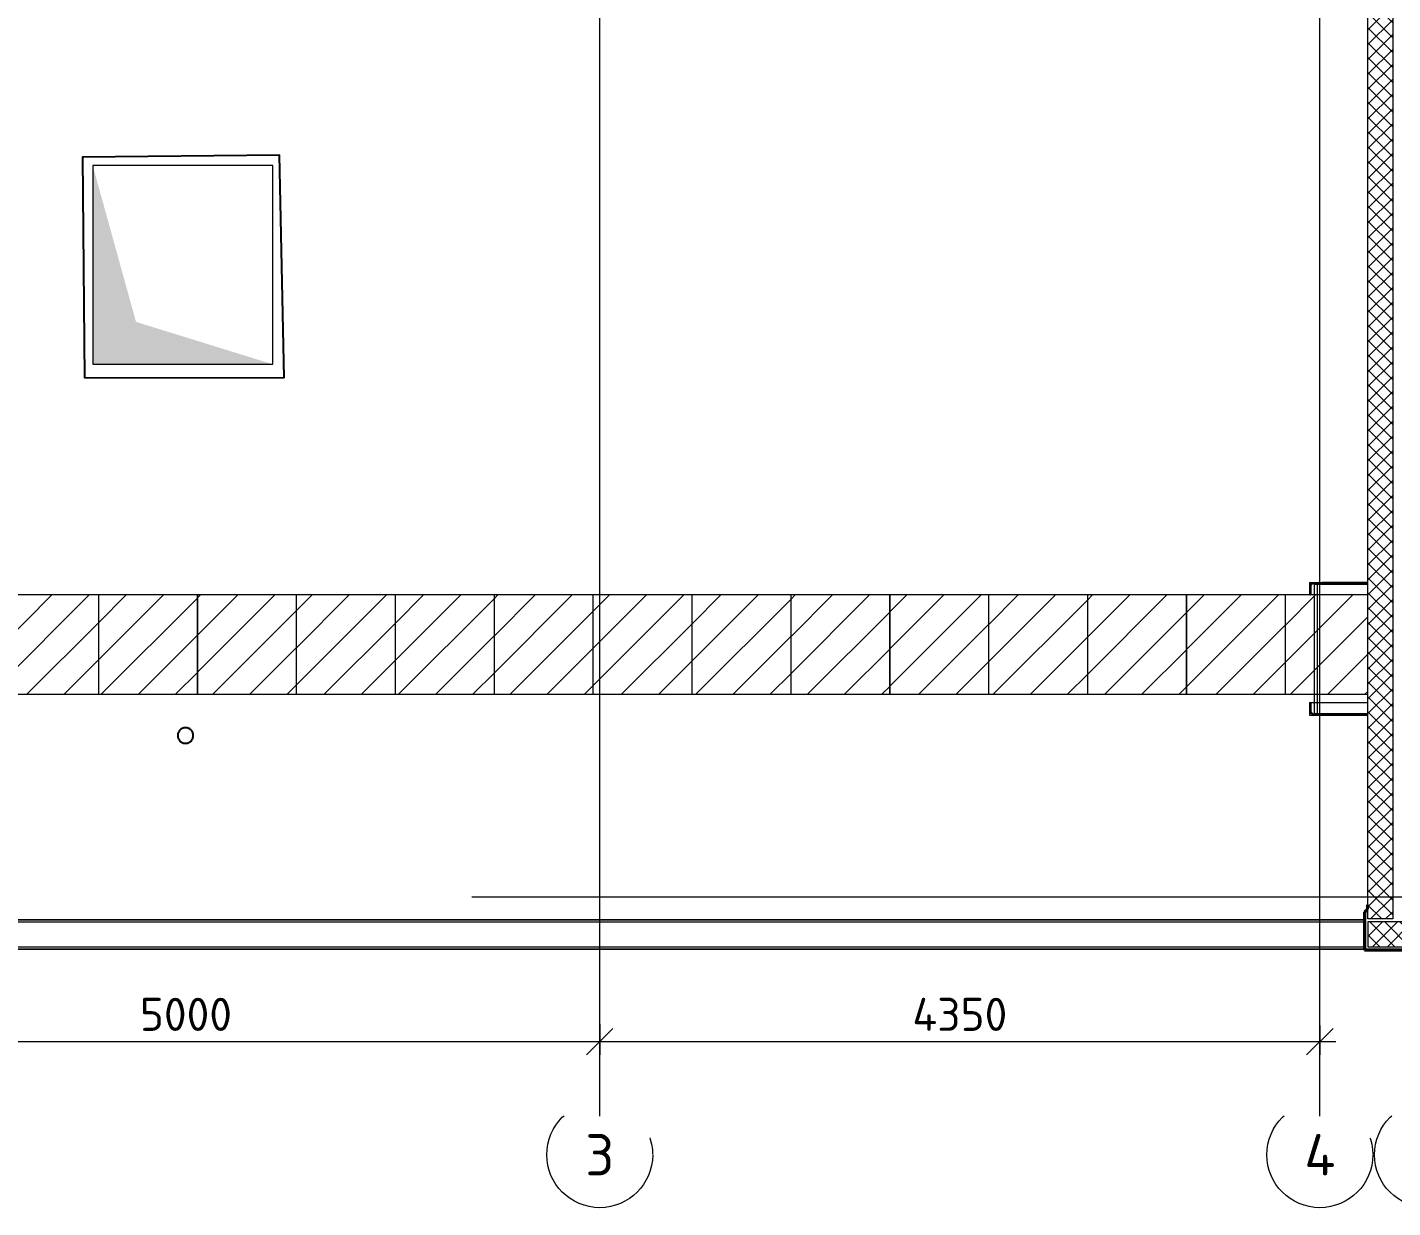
# Model space of a CAD drawing. Header units: metres. Extents: x -2111 to 158, y 19 to 1277.
# Drawn here: x 32.22 to 40.47, y 19.46 to 26.59 of the extents above; entities that cross this region are included whole.
import ezdxf
from ezdxf.enums import TextEntityAlignment as Align

# ---------------------------------------------------------------- set-up
doc = ezdxf.new("R2010")
doc.units = ezdxf.units.M
doc.header["$PDMODE"] = 35
doc.header["$PDSIZE"] = 0.03
doc.linetypes.add('Xref_level ST-8$0$DASHDOT', pattern=[25.4, 12.7, -6.35, 0, -6.35])
doc.layers.get('Defpoints').update_dxf_attribs({"color": 4})
doc.layers.add('A-ROOF', color=5, linetype='Continuous')
doc.layers.add('Линии1', color=7, linetype='Continuous')
for name, color, linetype, lineweight in [('S-WALL-PATT', 7, 'Continuous', 0), ('Выноски', 7, 'Continuous', 15), ('Кровля дорожка', 7, 'Continuous', 18), ('Лестница на кровлю', 7, 'Continuous', 18), ('Обобщенные модели', 7, 'Continuous', 18), ('Оси', 250, 'Xref_level ST-8$0$DASHDOT', 5), ('Привязки', 7, 'Continuous', 9), ('ФЭ парапет', 7, 'Continuous', 18)]:
    doc.layers.add(name, color=color, linetype=linetype, lineweight=lineweight)
doc.layers.add('Воздуховоды', color=7, linetype='Continuous', lineweight=18, transparency=0.7)
doc.styles.add('Норм 2.5', font='isocpeur.ttf', dxfattribs={"height": 2.5})
doc.dimstyles.new('Норм Оси', dxfattribs={"dimtxt": 2.5, "dimasz": 2, "dimexe": 1, "dimexo": 0.6267, "dimgap": 0.81, "dimtad": 1, "dimdec": 0, "dimlfac": 1000, "dimrnd": 10, "dimzin": 0, "dimtxsty": 'Норм 2.5', "dimblk": 'OBLIQUE', "dimcen": 0.9, "dimdle": 1.2, "dimclrd": 256, "dimclrt": 256, "dimadec": 3, "dimazin": 0, "dimtfac": 1, "dimtdec": 0, "dimtofl": 0, "dimtmove": 0, "dimatfit": 3, "dimfxl": 1, "dimtfill": 1, "dimtolj": 1, "dimtzin": 0, "dimlwd": -1, "dimlwe": -1, "dimarcsym": 0})

# ---------------------------------------------------------------- blocks, each defined once
blk = doc.blocks.new('*U29')
at = {"layer": 'S-WALL-PATT', "lineweight": 0, "true_color": 0x636466}
h = blk.add_hatch(dxfattribs=at)
h.set_pattern_fill('ANSI37', color=251, scale=20)
h.paths.add_polyline_path([(-150, 0), (0, 0), (0, 6122), (-150, 6122)])
at = {"color": 0}
blk.add_lwpolyline([(-150, 0), (0, 0), (0, 6122), (-150, 6122)], close=True, dxfattribs=at)
blk = doc.blocks.new('*U150')
at = {"layer": 'S-WALL-PATT', "lineweight": 0, "true_color": 0x636466}
h = blk.add_hatch(dxfattribs=at)
h.set_pattern_fill('ANSI37', color=251, scale=20)
h.paths.add_polyline_path([(-150, 0), (0, 0), (0, 1120), (-150, 1120)])
at = {"color": 0}
blk.add_lwpolyline([(-150, 0), (0, 0), (0, 1120), (-150, 1120)], close=True, dxfattribs=at)
blk = doc.blocks.new('190_ФЭ_Стена_Стык угловой внешний фигурный - ФЭ-У1_230х230-1307890-_О__L1_0_000_')
at = {"layer": 'Обобщенные модели', "lineweight": 9}
h = blk.add_hatch(dxfattribs=at)
h.set_pattern_fill('FP_6', color=256, style=0, pattern_type=2)
h.set_pattern_definition([(45, (0, 0), (-106.066, 106.066), [])])
h.paths.add_polyline_path([(-231.2, -295), (-65, -295), (-48, -278), (-48.4, -277), (-65.4, -294), (-294, -294), (-294, -65.4), (-277, -48.4), (-278, -48), (-295, -65), (-295, -295)], flags=0)
h.paths.add_polyline_path([(-23, -276), (-22, -275), (-32, -276)], flags=0)
h.paths.add_polyline_path([(-276, -32), (-275, -32), (-276, -23)], flags=0)
at = {"layer": 'Обобщенные модели', "lineweight": 40}
for p, q in [((-278, -48), (-295, -65)), ((-295, -65), (-295, -295)), ((-294, -65.4), (-277, -48.4)), ((-294, -294), (-294, -65.4)), ((-275, -22), (-278, -22)), ((-278, -22), (-278, -48)), ((-277, -48.4), (-277, -23)), ((-277, -23), (-276, -23)), ((-276, -23), (-276, -32)), ((-276, -32), (-275, -32)), ((-275, -32), (-275, -22)), ((-295, -295), (-65, -295)), ((-65.4, -294), (-294, -294)), ((-48.4, -277), (-65.4, -294)), ((-65, -295), (-48, -278)), ((-23, -277), (-48.4, -277)), ((-48, -278), (-22, -278)), ((-22, -275), (-32, -275)), ((-32, -275), (-32, -276)), ((-32, -276), (-23, -276)), ((-23, -276), (-23, -277)), ((-22, -278), (-22, -275))]:
    blk.add_line(p, q, dxfattribs=at)
blk = doc.blocks.new('*U156')
at = {"layer": 'ФЭ парапет'}
for p, q in [((0, -180.1), (0, 0)), ((14805, 0), (0, 0)), ((14805, -2.6), (0, -2.6)), ((14805, -15), (0, -15)), ((14805, -165.1), (0, -165.1)), ((14805, -177.5), (0, -177.5)), ((14805, -180.1), (0, -180.1))]:
    blk.add_line(p, q, dxfattribs=at)
blk = doc.blocks.new('*U160')
at = {"layer": 'Кровля дорожка'}
h = blk.add_hatch(dxfattribs=at)
h.set_pattern_fill('ANSI31', color=256, scale=50)
h.paths.add_polyline_path([(0, 0), (0, -600), (600, -600), (600, 0)])
blk.add_lwpolyline([(0, -600), (600, -600), (600, 0), (0, 0)], close=True, dxfattribs=at)
blk = doc.blocks.new('*U161')
at = {"layer": 'Кровля дорожка'}
h = blk.add_hatch(dxfattribs=at)
h.set_pattern_fill('ANSI31', color=256, scale=50)
h.paths.add_polyline_path([(0, 0), (0, -600), (499.5, -600), (499.5, 0)])
blk.add_lwpolyline([(0, -600), (499.5, -600), (499.5, 0), (0, 0)], close=True, dxfattribs=at)
blk = doc.blocks.new('_Oblique')
at = {"color": 0, "linetype": 'ByBlock', "lineweight": -2}
blk.add_line((-0.5, -0.5), (0.5, 0.5), dxfattribs=at)
blk = doc.blocks.new('*D204')
at = {"layer": 'Defpoints', "color": 0}
for p in [(30.6756, 20.6192), (35.6756, 20.6192), (35.6756, 20.4637)]:
    blk.add_point(p, dxfattribs=at)
at = {"layer": 'Привязки', "color": 0}
for p, q in [((30.6756, 20.5691), (30.6756, 20.3837)), ((35.6756, 20.5691), (35.6756, 20.3837))]:
    blk.add_line(p, q, dxfattribs=at)
at = {"layer": 'Привязки'}
blk.add_line((30.5796, 20.4637), (35.7716, 20.4637), dxfattribs=at)
at = {"layer": 'Привязки', "xscale": 0.16, "yscale": 0.16, "zscale": 0.16, "rotation": 180}
blk.add_blockref('_Oblique', (30.6756, 20.4637), dxfattribs=at)
at = {"layer": 'Привязки', "xscale": 0.16, "yscale": 0.16, "zscale": 0.16}
blk.add_blockref('_Oblique', (35.6756, 20.4637), dxfattribs=at)
at = {"layer": 'Привязки', "insert": (33.1756, 20.6285), "char_height": 0.2, "attachment_point": 5, "style": 'Норм 2.5', "bg_fill": 3, "box_fill_scale": 1.1, "bg_fill_color": 256, "bg_fill_true_color": 13158600, "bg_fill_transparency": 0}
blk.add_mtext('\\A1;5000', dxfattribs=at)
blk = doc.blocks.new('*D205')
at = {"layer": 'Defpoints', "color": 0}
for p in [(35.6756, 20.6107), (40.0256, 20.611), (40.0256, 20.4637)]:
    blk.add_point(p, dxfattribs=at)
at = {"layer": 'Привязки', "color": 0}
for p, q in [((35.6756, 20.5606), (35.6756, 20.3837)), ((40.0256, 20.5609), (40.0256, 20.3837))]:
    blk.add_line(p, q, dxfattribs=at)
at = {"layer": 'Привязки'}
blk.add_line((35.5796, 20.4637), (40.1216, 20.4637), dxfattribs=at)
at = {"layer": 'Привязки', "xscale": 0.16, "yscale": 0.16, "zscale": 0.16, "rotation": 180}
blk.add_blockref('_Oblique', (35.6756, 20.4637), dxfattribs=at)
at = {"layer": 'Привязки', "xscale": 0.16, "yscale": 0.16, "zscale": 0.16}
blk.add_blockref('_Oblique', (40.0256, 20.4637), dxfattribs=at)
at = {"layer": 'Привязки', "insert": (37.8506, 20.6285), "char_height": 0.2, "attachment_point": 5, "style": 'Норм 2.5', "bg_fill": 3, "box_fill_scale": 1.1, "bg_fill_color": 256, "bg_fill_true_color": 13158600, "bg_fill_transparency": 0}
blk.add_mtext('\\A1;4350', dxfattribs=at)
blk = doc.blocks.new('axis_name')
at = {"lineweight": 9}
blk.add_circle((0, 0), 3.198, dxfattribs=at)
at = {"style": 'Норм 2.5'}
blk.add_attdef('AXIS_NAME', text='', height=2.5, dxfattribs=at).set_placement((0, 0), align=Align.MIDDLE_CENTER)

msp = doc.modelspace()

# ---------------------------------------------------------------- hatches: boundary and pattern name
at = {"layer": 'Воздуховоды'}
msp.add_hatch(color=7, dxfattribs=at).paths.add_polyline_path([(32.6128, 25.7551), (32.6128, 24.5551), (33.7004, 24.5551), (32.8742, 24.8111)])

# ---------------------------------------------------------------- linework, layer by layer
at = {"layer": 'Воздуховоды', "color": 7}
msp.add_lwpolyline([(32.6128, 24.5551), (33.7004, 24.5551), (33.7004, 25.7551), (32.6128, 25.7551), (32.6128, 24.5551)], dxfattribs=at)
at = {"layer": 'Лестница на кровлю', "color": 7}
for points in [[(39.9632, 23.2365), (40.0381, 23.2365), (40.0381, 23.2336)], [(39.9632, 23.2365), (39.9632, 23.1616)], [(39.9692, 23.1646), (39.9692, 23.2215)], [(39.9816, 23.2296), (39.9702, 23.2181)], [(39.9702, 23.2181), (39.9702, 23.1616)], [(40.0352, 23.2304), (39.9783, 23.2304)], [(39.9981, 23.2296), (39.9816, 23.2296)], [(39.9907, 23.2266), (39.991, 23.2266), (39.9914, 23.2266), (39.9924, 23.2266), (39.9937, 23.2266), (39.9952, 23.2266), (39.9969, 23.2266), (39.9981, 23.2266)], [(39.9907, 23.2266), (39.9907, 22.4467)], [(39.9981, 23.2304), (39.9981, 23.2266)], [(40.0392, 23.2296), (39.9981, 23.2296)], [(39.9981, 23.2266), (40.3156, 23.2266)], [(39.9981, 23.2266), (39.9981, 23.2266)], [(40.0106, 22.4467), (40.0106, 23.2266)], [(40.3156, 23.2304), (40.0352, 23.2304)], [(40.3156, 23.2365), (40.0392, 23.2365)], [(40.0392, 23.2365), (40.0392, 23.2304)], [(40.0392, 23.2304), (40.0392, 23.2296)], [(39.9662, 23.1616), (39.9632, 23.1616)], [(40.3156, 23.1616), (39.9702, 23.1616)], [(39.9632, 22.5116), (39.9662, 22.5116)], [(39.9632, 22.5116), (39.9632, 22.4365)], [(39.9632, 22.4365), (40.0381, 22.4365)], [(39.9692, 22.4515), (39.9692, 22.5085)], [(39.9692, 22.4365), (40.0983, 22.4365)], [(39.9702, 22.5116), (40.3156, 22.5116)], [(39.9702, 22.5116), (39.9702, 22.4549)], [(39.9702, 22.4549), (39.9816, 22.4435)], [(39.9783, 22.4426), (40.0352, 22.4426)], [(39.9816, 22.4435), (39.9981, 22.4435)], [(39.9981, 22.4467), (39.9969, 22.4467), (39.9952, 22.4467), (39.9937, 22.4467), (39.9924, 22.4467), (39.9914, 22.4467), (39.991, 22.4467), (39.9907, 22.4467)], [(39.9981, 22.4426), (39.9981, 22.4467), (40.3156, 22.4467)], [(39.9981, 22.4467), (39.9981, 22.4467)], [(39.9981, 22.4435), (40.0392, 22.4435)], [(40.0352, 22.4426), (40.3156, 22.4426)], [(40.0381, 22.4365), (40.0381, 22.4395)], [(40.0392, 22.4435), (40.0392, 22.4426)], [(40.0392, 22.4426), (40.0392, 22.4365)], [(40.0392, 22.4365), (40.3156, 22.4365)], [(40.1133, 22.4365), (40.1133, 22.4365)], [(40.1281, 22.4365), (40.2481, 22.4365)], [(40.2631, 22.4365), (40.2631, 22.4365)], [(40.2782, 22.4365), (40.3156, 22.4365)]]:
    msp.add_lwpolyline(points, dxfattribs=at)
for centre, radius, start, end in [((39.9784, 23.2216), 0.009, 90.00073, 179.99927), ((40.0353, 23.2337), 0.00307, 270.0016, 359.9984), ((39.9663, 23.1647), 0.00307, 270.0016, 359.9984), ((39.9663, 22.5086), 0.00307, 0.0016, 89.9984), ((39.9784, 22.4517), 0.009, 180, 270), ((40.0353, 22.4396), 0.00307, 0.0016, 89.9984)]:
    msp.add_arc(centre, radius, start, end, dxfattribs=at)
at = {"layer": 'Линии1', "color": 7}
msp.add_lwpolyline([(32.5625, 24.473), (33.7693, 24.4756), (33.7417, 25.8191), (32.5508, 25.8057), (32.5625, 24.473)], dxfattribs=at)
at = {"layer": 'Линии1', "color": 7, "elevation": 25.7816}
msp.add_lwpolyline([(33.1758, 22.3598), (33.1717, 22.3599), (33.1677, 22.3596), (33.1637, 22.3589), (33.1598, 22.3579), (33.1559, 22.3566), (33.1522, 22.355), (33.1487, 22.353), (33.1453, 22.3508), (33.1421, 22.3483), (33.1392, 22.3455), (33.1365, 22.3424), (33.1341, 22.3392), (33.132, 22.3357), (33.1302, 22.3321), (33.1287, 22.3283), (33.1275, 22.3244), (33.1267, 22.3205), (33.1262, 22.3165), (33.126, 22.3124), (33.1262, 22.3084), (33.1268, 22.3044), (33.1277, 22.3004), (33.1289, 22.2965), (33.1305, 22.2928), (33.1323, 22.2892), (33.1345, 22.2858), (33.137, 22.2826), (33.1397, 22.2796), (33.1427, 22.2768), (33.1459, 22.2743), (33.1493, 22.2721), (33.1529, 22.2702), (33.1566, 22.2687), (33.1605, 22.2674), (33.1644, 22.2665), (33.1684, 22.2659), (33.1725, 22.2657), (33.1765, 22.2658), (33.1805, 22.2663), (33.1845, 22.2671), (33.1884, 22.2682), (33.1922, 22.2697), (33.1958, 22.2715), (33.1993, 22.2736), (33.2025, 22.276), (33.2056, 22.2787), (33.2084, 22.2816), (33.211, 22.2847), (33.2132, 22.2881), (33.2152, 22.2916), (33.2169, 22.2953), (33.2182, 22.2992), (33.2192, 22.3031), (33.2199, 22.3071), (33.2202, 22.3111), (33.2202, 22.3152), (33.2198, 22.3192), (33.219, 22.3232), (33.218, 22.3271), (33.2166, 22.3309), (33.2149, 22.3346), (33.2128, 22.3381), (33.2105, 22.3414), (33.2079, 22.3445), (33.2051, 22.3474), (33.202, 22.35), (33.1987, 22.3523), (33.1952, 22.3544), (33.1915, 22.3561), (33.1877, 22.3576), (33.1838, 22.3586), (33.1798, 22.3594), (33.1758, 22.3598)], dxfattribs=at)
at = {"layer": 'Оси'}
for p, q in [((35.6756, 20.0131), (35.6756, 34.0648)), ((40.0256, 20.0131), (40.0256, 34.0648)), ((47.6034, 21.3365), (24.6804, 21.3365))]:
    msp.add_line(p, q, dxfattribs=at)

# ---------------------------------------------------------------- block references
at = {"layer": 'A-ROOF', "xscale": 0.001, "yscale": 0.001, "zscale": 0.001}
for name, p in [('*U160', (32.0498, 23.1615)), ('*U160', (32.6472, 23.1615)), ('*U160', (33.2446, 23.1615)), ('*U160', (33.842, 23.1615)), ('*U160', (34.4394, 23.1615)), ('*U160', (35.0368, 23.1615)), ('*U160', (35.6342, 23.1615)), ('*U160', (36.2316, 23.1615)), ('*U160', (36.829, 23.1615)), ('*U160', (37.4265, 23.1615)), ('*U160', (38.0239, 23.1615)), ('*U160', (38.6213, 23.1615)), ('*U160', (39.2187, 23.1615)), ('*U161', (39.8161, 23.1615))]:
    msp.add_blockref(name, p, dxfattribs=at)
at = {"layer": 'Выноски', "yscale": 0.001, "zscale": 0.001}
for name, p, xscale, rotation in [('*U29', (40.4656, 27.3265), -0.001, 180), ('*U150', (41.4356, 21.1865), 0.001, 90)]:
    msp.add_blockref(name, p, dxfattribs=dict(at, xscale=xscale, rotation=rotation))
at = {"layer": 'Обобщенные модели', "xscale": 0.001, "yscale": 0.001, "zscale": 0.001}
msp.add_blockref('190_ФЭ_Стена_Стык угловой внешний фигурный - ФЭ-У1_230х230-1307890-_О__L1_0_000_', (40.5907, 21.3115), dxfattribs=at)
at = {"layer": 'Оси', "xscale": 0.1, "yscale": 0.1, "zscale": 0.1}
for p, values in [((35.6756, 19.7805), {'AXIS_NAME': '3'}), ((40.0256, 19.7805), {'AXIS_NAME': '4'}), ((40.6756, 19.7805), {'AXIS_NAME': '5'})]:
    msp.add_blockref('axis_name', p, dxfattribs=at).add_auto_attribs(values)
at = {"layer": 'ФЭ парапет', "xscale": -0.001, "yscale": 0.001, "zscale": 0.001}
msp.add_blockref('*U156', (40.2956, 21.2015), dxfattribs=at)

# ---------------------------------------------------------------- next in the draw order: dimensions: what is measured, and where the dimension line sits
at = {"layer": 'Привязки'}
dim = msp.add_linear_dim(base=(35.6756, 20.4637), p1=(30.6756, 20.6192), p2=(35.6756, 20.6192), dimstyle='Норм Оси', dxfattribs=at)
dim.commit()
dim.dimension.update_dxf_attribs({"geometry": '*D204', "text_midpoint": (33.1756, 20.6285)})

# ---------------------------------------------------------------- next in the draw order: dimensions: what is measured, and where the dimension line sits
dim = msp.add_linear_dim(base=(40.0256, 20.4637), p1=(35.6756, 20.6107), p2=(40.0256, 20.611), dimstyle='Норм Оси', dxfattribs=at)
dim.commit()
dim.dimension.update_dxf_attribs({"geometry": '*D205', "text_midpoint": (37.8506, 20.6285)})

doc.saveas('drawing.dxf')
